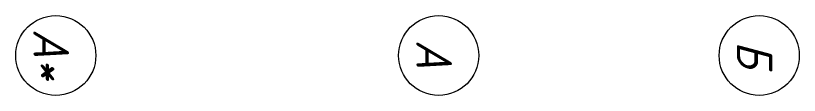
# Model space of a CAD drawing. Header units: millimetres. Extents: x 504091 to 2165846, y 135022 to 442887.
# Drawn here: x 2161446 to 2165846, y 442437 to 442887 of the extents above; entities that cross this region are included whole.
import ezdxf

# ---------------------------------------------------------------- set-up
doc = ezdxf.new("R2010")
doc.units = ezdxf.units.MM
doc.linetypes.add('осеваяX2', pattern=[4, 2.5, -0.5, 0.5, -0.5])
doc.layers.add('Оси', color=165, linetype='осеваяX2', lineweight=13)
doc.layers.add('Размеры КР', color=164, linetype='Continuous', lineweight=9)
doc.styles.add('GOST 2.304_new', font='isocpeur.ttf', dxfattribs={"width": 0.9, "oblique": 15})

msp = doc.modelspace()

# ---------------------------------------------------------------- linework, layer by layer
at = {"layer": 'Размеры КР', "lineweight": 20}
for centre in [(2161670.6419, 442662.0349), (2163820.6419, 442662.0349), (2165620.6419, 442662.0349)]:
    msp.add_circle(centre, 225, dxfattribs=at)

# ---------------------------------------------------------------- texts
at = {"layer": 'Оси', "char_height": 200, "width": 245.7, "attachment_point": 5, "rotation": 270, "line_spacing_factor": 1.022766, "style": 'GOST 2.304_new'}
for s, insert in [('\\pt51.428,102.858,154.286,205.714,257.142,308.572,360,411.428,462.858,514.286,565.714,617.142,668.572,720,771.428,822.858,874.286,925.714,977.142,1028.572,1080,1131.428,1182.858,1234.286,1285.714,1337.142,1388.572,1440,1491.428,1542.858,1594.286,1645.714;А*', (2161645.066, 442669.245)), ('\\pt51.428,102.858,154.286,205.714,257.142,308.572,360,411.428,462.858,514.286,565.714,617.142,668.572,720,771.428,822.858,874.286,925.714,977.142,1028.572,1080,1131.428,1182.858,1234.286,1285.714,1337.142,1388.572,1440,1491.428,1542.858,1594.286,1645.714;А', (2163795.066, 442669.245)), ('\\pt51.428,102.858,154.286,205.714,257.142,308.572,360,411.428,462.858,514.286,565.714,617.142,668.572,720,771.428,822.858,874.286,925.714,977.142,1028.572,1080,1131.428,1182.858,1234.286,1285.714,1337.142,1388.572,1440,1491.428,1542.858,1594.286,1645.714;Б', (2165595.066, 442669.245))]:
    msp.add_mtext(s, dxfattribs=dict(at, insert=insert))

doc.saveas('drawing.dxf')
